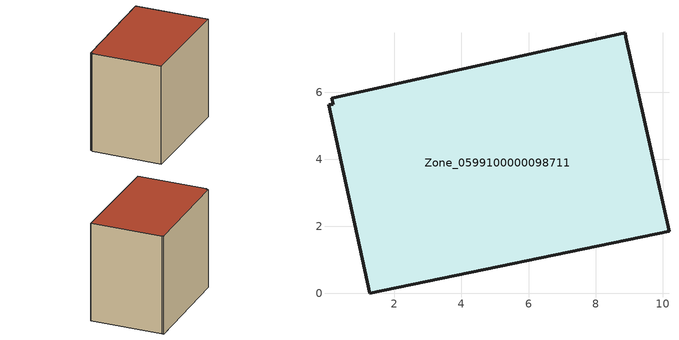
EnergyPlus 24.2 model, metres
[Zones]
Zone_0599100000098711
 floor ground (C_G): 8.9,7.64 10.19,1.86 1.26,0 0.04,5.62 0.17,5.65 0.13,5.82 8.88,7.78 z0
 wall outside (C_F): 8.9,7.64 8.88,7.78 0.13,5.82 0.17,5.65 0.04,5.62 1.26,0 10.19,1.86 8.9,7.64 z0:8.3
 roof outside (C_R): 10.19,1.86 8.9,7.64 8.88,7.78 0.13,5.82 0.17,5.65 0.04,5.62 1.26,0 z8.3
[BUILDING]
Pand.0599100000098711: North Axis=0; Terrain=City; Loads Convergence Tolerance Value=0.04; Temperature Convergence Tolerance Value=0.4; Solar Distribution=FullExterior; Maximum Number of Warmup Days=25; Minimum Number of Warmup Days=1
[Site:Location]
Rotterdam.The.Hague.AP_ZH_NLD Design_Conditions: Latitude=51.96; Longitude=4.45; Time Zone=1; Elevation=-4.5
[SITE:GROUNDTEMPERATURE:BUILDINGSURFACE]
18, 18, 18, 18, 18, 18, 18, 18, 18, 18, 18, 18
[MATERIAL] Thermal Absorptance=0.9; Solar Absorptance=0.7; Visible Absorptance=0.7
Name | Roughness | Thickness | Conductivity | Density | Specific Heat
G.TC.1946-1964 | MediumSmooth | 0.15 | 1 | 540 | 1210
F.TC.1946-1964 | Rough | 0.3 | 0.857143 | 1920 | 840
R.TC.1946-1964 | MediumRough | 0.2 | 0.235294 | 1500 | 1000
[CONSTRUCTION]
C_G: G.TC.1946-1964
C_F: F.TC.1946-1964
C_R: R.TC.1946-1964
[ZONE]
Zone_0599100000098711: Type=1; Multiplier=1; Ceiling Height=Autocalculate; Volume=Autocalculate; Floor Area=autocalculate; Part of Total Floor Area=Yes
[ZONEINFILTRATION:DESIGNFLOWRATE]
Infil_Zone_0599100000098711: Zone or ZoneList or Space or SpaceList=Zone_0599100000098711; Schedule=AlwaysOn; Design Flow Rate Calculation Method=Flow/Area; Flow Rate per Floor Area=0.003; Constant Term Coefficient=1; Temperature Term Coefficient=0; Velocity Term Coefficient=0; Velocity Squared Term Coefficient=0
[HVACTEMPLATE:ZONE:IDEALLOADSAIRSYSTEM]
Zone_0599100000098711: Maximum Heating Supply Air Temperature=50; Minimum Cooling Supply Air Temperature=13; Maximum Heating Supply Air Humidity Ratio=0.0156; Minimum Cooling Supply Air Humidity Ratio=0.0077; Heating Limit=NoLimit; Cooling Limit=NoLimit; Dehumidification Control Type=ConstantSensibleHeatRatio; Cooling Sensible Heat Ratio=0.7; Dehumidification Setpoint=60; Humidification Control Type=None; Humidification Setpoint=30; Outdoor Air Method=None; Outdoor Air Flow Rate per Person=0.00944; Outdoor Air Flow Rate per Zone Floor Area=0; Outdoor Air Flow Rate per Zone=0; Demand Controlled Ventilation Type=None; Outdoor Air Economizer Type=NoEconomizer; Heat Recovery Type=None; Sensible Heat Recovery Effectiveness=0.7; Latent Heat Recovery Effectiveness=0.65
[ZONECONTROL:THERMOSTAT]
ThermostatControl_Zone_0599100000098711: Zone or ZoneList=Zone_0599100000098711; Control Type Schedule=DualSetpointControlType; Control 1=Thermostat_Zone_0599100000098711; Temperature Difference Between Cutout And Setpoint=0
[THERMOSTATSETPOINT:DUALSETPOINT]
Thermostat_Zone_0599100000098711: Heating Setpoint Temperature Schedule=HeatingSetpoint_Zone_0599100000098711; Cooling Setpoint Temperature Schedule=CoolingSetpoint_Zone_0599100000098711
[SCHEDULE:COMPACT]
HeatingSetpoint_Zone_0599100000098711: Through: 12/31, For: AllDays, Until: 24:00, 21
CoolingSetpoint_Zone_0599100000098711: Through: 12/31, For: AllDays, Until: 24:00, 24
DualSetpointControlType: Through: 12/31, For: AllDays, Until: 24:00, 4
AlwaysOn: Through: 12/31, For: AllDays, Until: 24:00, 1
